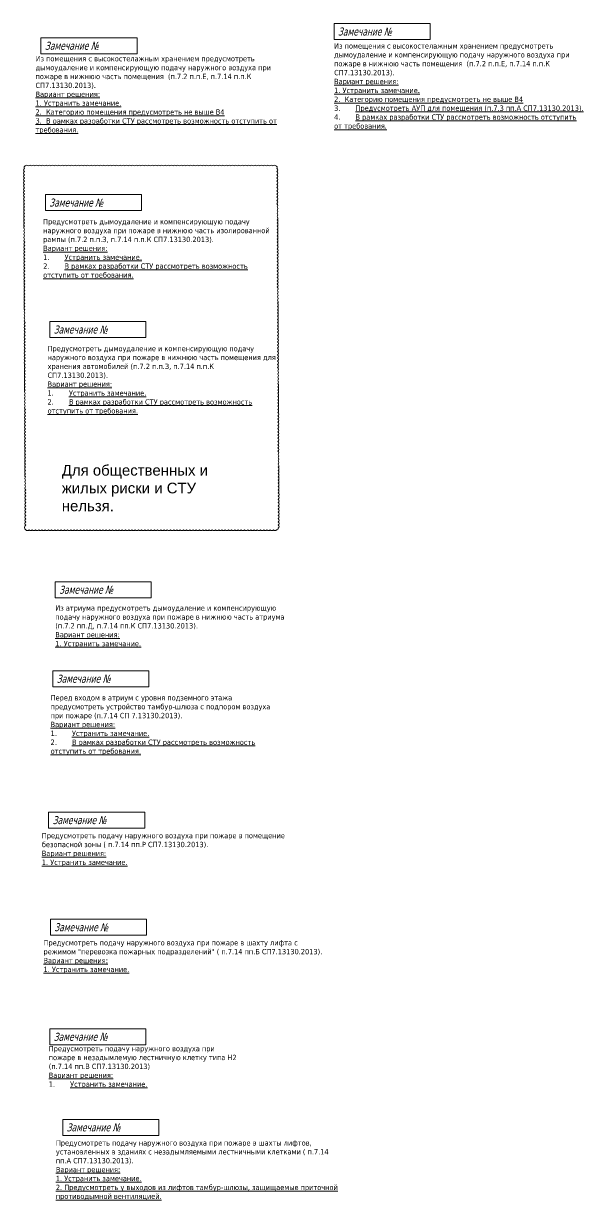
# Model space of a CAD drawing. Header units: millimetres. Extents: x -204396 to 1997851, y -2958255 to 237418.
# Drawn here: x 563810 to 625610, y -376098 to -243779 of the extents above; entities that cross this region are included whole.
import ezdxf

# ---------------------------------------------------------------- set-up
doc = ezdxf.new("R2010")
doc.units = ezdxf.units.MM
doc.layers.add('экспертиза ДУ', color=1, linetype='Continuous', lineweight=0)
doc.styles.get("Standard").update_dxf_attribs({"font": 'arial.ttf'})
doc.styles.add('ЭКСПЕРТИЗА', font='tahoma.ttf')

msp = doc.modelspace()

# ---------------------------------------------------------------- linework, layer by layer
at = {"layer": 'экспертиза ДУ', "lineweight": 0}
for points in [[(598704, -243779), (609504, -243779), (609504, -245579), (598704, -245579), (598704, -243779)], [(565771, -245376), (576571, -245376), (576571, -247176), (565771, -247176), (565771, -245376)], [(566259, -263010), (577059, -263010), (577059, -264810), (566259, -264810), (566259, -263010)], [(566754, -277281), (577554, -277281), (577554, -279081), (566754, -279081), (566754, -277281)], [(567094, -316540), (577894, -316540), (577894, -318340), (567094, -318340), (567094, -316540)], [(566754, -356796), (577554, -356796), (577554, -358596), (566754, -358596), (566754, -356796)]]:
    msp.add_lwpolyline(points, dxfattribs=at)
at = {"layer": 'экспертиза ДУ'}
msp.add_lwpolyline([(564067, -300698, 0.5205671), (564429, -300698, 0.5205671), (564790, -300698, 0.5205671), (565151, -300698, 0.5205671), (565513, -300698, 0.5205671), (565874, -300698, 0.5205671), (566235, -300698, 0.5205671), (566597, -300698, 0.5205671), (566958, -300698, 0.5205671), (567319, -300698, 0.5205671), (567681, -300698, 0.5205671), (568042, -300698, 0.5205671), (568403, -300698, 0.5205671), (568765, -300698, 0.5205671), (569126, -300698, 0.5205671), (569487, -300698, 0.5205671), (569849, -300698, 0.5205671), (570210, -300698, 0.5205671), (570571, -300698, 0.5205671), (570933, -300698, 0.5205671), (571294, -300698, 0.5205671), (571655, -300698, 0.5205671), (572017, -300698, 0.5205671), (572378, -300698, 0.5205671), (572739, -300698, 0.5205671), (573101, -300698, 0.5205671), (573462, -300698, 0.5205671), (573823, -300698, 0.5205671), (574185, -300698, 0.5205671), (574546, -300698, 0.5205671), (574907, -300698, 0.5205671), (575269, -300698, 0.5205671), (575630, -300698, 0.5205671), (575991, -300698, 0.5205671), (576353, -300698, 0.5205671), (576714, -300698, 0.5205671), (577075, -300698, 0.5205671), (577437, -300698, 0.5205671), (577798, -300698, 0.5205671), (578159, -300698, 0.5205671), (578521, -300698, 0.5205671), (578882, -300698, 0.5205671), (579243, -300698, 0.5205671), (579605, -300698, 0.5205671), (579966, -300698, 0.5205671), (580327, -300698, 0.5205671), (580689, -300698, 0.5205671), (581050, -300698, 0.5205671), (581411, -300698, 0.5205671), (581773, -300698, 0.5205671), (582134, -300698, 0.5205671), (582495, -300698, 0.5205671), (582857, -300698, 0.5205671), (583218, -300698, 0.5205671), (583579, -300698, 0.5205671), (583941, -300698, 0.5205671), (584302, -300698, 0.5205671), (584663, -300698, 0.5205671), (585025, -300698, 0.5205671), (585386, -300698, 0.5205671), (585747, -300698, 0.5205671), (586109, -300698, 0.5205671), (586470, -300698, 0.5205671), (586831, -300698, 0.5205671), (587193, -300698, 0.5205671), (587554, -300698, 0.5205671), (587915, -300698, 0.5205671), (588277, -300698, 0.5205671), (588638, -300698, 0.5205671), (588999, -300698, 0.5205671), (589361, -300698, 0.5205671), (589722, -300698, 0.5205671), (590083, -300698, 0.5205671), (590445, -300698, 0.5205671), (590806, -300698, 0.5205671), (591167, -300698, 0.5205671), (591529, -300698, 0.5205671), (591890, -300698, 0.5205671), (592251, -300698, 0.5205671), (592440, -300526, 0.5205671), (592439, -300165, 0.5205671), (592437, -299804, 0.5205671), (592436, -299442, 0.5205671), (592434, -299081, 0.5205671), (592433, -298720, 0.5205671), (592431, -298358, 0.5205671), (592430, -297997, 0.5205671), (592429, -297636, 0.5205671), (592427, -297274, 0.5205671), (592426, -296913, 0.5205671), (592424, -296552, 0.5205671), (592423, -296190, 0.5205671), (592421, -295829, 0.5205671), (592420, -295468, 0.5205671), (592418, -295106, 0.5205671), (592417, -294745, 0.5205671), (592415, -294384, 0.5205671), (592414, -294023, 0.5205671), (592413, -293661, 0.5205671), (592411, -293300, 0.5205671), (592410, -292939, 0.5205671), (592408, -292577, 0.5205671), (592407, -292216, 0.5205671), (592405, -291855, 0.5205671), (592404, -291493, 0.5205671), (592402, -291132, 0.5205671), (592401, -290771, 0.5205671), (592400, -290409, 0.5205671), (592398, -290048, 0.5205671), (592397, -289687, 0.5205671), (592395, -289325, 0.5205671), (592394, -288964, 0.5205671), (592392, -288603, 0.5205671), (592391, -288241, 0.5205671), (592389, -287880, 0.5205671), (592388, -287519, 0.5205671), (592386, -287157, 0.5205671), (592385, -286796, 0.5205671), (592384, -286435, 0.5205671), (592382, -286073, 0.5205671), (592381, -285712, 0.5205671), (592379, -285351, 0.5205671), (592378, -284989, 0.5205671), (592376, -284628, 0.5205671), (592375, -284267, 0.5205671), (592373, -283905, 0.5205671), (592372, -283544, 0.5205671), (592370, -283183, 0.5205671), (592369, -282821, 0.5205671), (592368, -282460, 0.5205671), (592366, -282099, 0.5205671), (592365, -281737, 0.5205671), (592363, -281376, 0.5205671), (592362, -281015, 0.5205671), (592360, -280653, 0.5205671), (592359, -280292, 0.5205671), (592357, -279931, 0.5205671), (592356, -279569, 0.5205671), (592354, -279208, 0.5205671), (592353, -278847, 0.5205671), (592352, -278485, 0.5205671), (592350, -278124, 0.5205671), (592349, -277763, 0.5205671), (592347, -277401, 0.5205671), (592346, -277040, 0.5205671), (592344, -276679, 0.5205671), (592343, -276317, 0.5205671), (592341, -275956, 0.5205671), (592340, -275595, 0.5205671), (592338, -275233, 0.5205671), (592337, -274872, 0.5205671), (592336, -274511, 0.5205671), (592334, -274149, 0.5205671), (592333, -273788, 0.5205671), (592331, -273427, 0.5205671), (592330, -273065, 0.5205671), (592328, -272704, 0.5205671), (592327, -272343, 0.5205671), (592325, -271981, 0.5205671), (592324, -271620, 0.5205671), (592322, -271259, 0.5205671), (592321, -270897, 0.5205671), (592320, -270536, 0.5205671), (592318, -270175, 0.5205671), (592317, -269813, 0.5205671), (592315, -269452, 0.5205671), (592314, -269091, 0.5205671), (592312, -268729, 0.5205671), (592311, -268368, 0.5205671), (592309, -268007, 0.5205671), (592308, -267645, 0.5205671), (592307, -267284, 0.5205671), (592305, -266923, 0.5205671), (592304, -266561, 0.5205671), (592302, -266200, 0.5205671), (592301, -265839, 0.5205671), (592299, -265477, 0.5205671), (592298, -265116, 0.5205671), (592296, -264755, 0.5205671), (592295, -264393, 0.5205671), (592293, -264032, 0.5205671), (592292, -263671, 0.5205671), (592291, -263309, 0.5205671), (592289, -262948, 0.5205671), (592288, -262587, 0.5205671), (592286, -262225, 0.5205671), (592285, -261864, 0.5205671), (592283, -261503, 0.5205671), (592282, -261141, 0.5205671), (592280, -260780, 0.5205671), (592279, -260419, 0.5205671), (592277, -260057, 0.5205671), (592178, -259794, 0.5205671), (591817, -259794, 0.5205671), (591456, -259794, 0.5205671), (591094, -259794, 0.5205671), (590733, -259794, 0.5205671), (590372, -259794, 0.5205671), (590010, -259794, 0.5205671), (589649, -259794, 0.5205671), (589288, -259794, 0.5205671), (588926, -259794, 0.5205671), (588565, -259794, 0.5205671), (588204, -259794, 0.5205671), (587842, -259794, 0.5205671), (587481, -259794, 0.5205671), (587120, -259794, 0.5205671), (586758, -259794, 0.5205671), (586397, -259794, 0.5205671), (586036, -259794, 0.5205671), (585674, -259794, 0.5205671), (585313, -259794, 0.5205671), (584952, -259794, 0.5205671), (584590, -259794, 0.5205671), (584229, -259794, 0.5205671), (583868, -259794, 0.5205671), (583506, -259794, 0.5205671), (583145, -259794, 0.5205671), (582784, -259794, 0.5205671), (582422, -259794, 0.5205671), (582061, -259794, 0.5205671), (581700, -259794, 0.5205671), (581338, -259794, 0.5205671), (580977, -259794, 0.5205671), (580616, -259794, 0.5205671), (580254, -259794, 0.5205671), (579893, -259794, 0.5205671), (579532, -259794, 0.5205671), (579170, -259794, 0.5205671), (578809, -259794, 0.5205671), (578448, -259794, 0.5205671), (578086, -259794, 0.5205671), (577725, -259794, 0.5205671), (577364, -259794, 0.5205671), (577002, -259794, 0.5205671), (576641, -259794, 0.5205671), (576280, -259794, 0.5205671), (575918, -259794, 0.5205671), (575557, -259794, 0.5205671), (575196, -259794, 0.5205671), (574834, -259794, 0.5205671), (574473, -259794, 0.5205671), (574112, -259794, 0.5205671), (573750, -259794, 0.5205671), (573389, -259794, 0.5205671), (573028, -259794, 0.5205671), (572666, -259794, 0.5205671), (572305, -259794, 0.5205671), (571944, -259794, 0.5205671), (571582, -259794, 0.5205671), (571221, -259794, 0.5205671), (570860, -259794, 0.5205671), (570498, -259794, 0.5205671), (570137, -259794, 0.5205671), (569776, -259794, 0.5205671), (569414, -259794, 0.5205671), (569053, -259794, 0.5205671), (568692, -259794, 0.5205671), (568330, -259794, 0.5205671), (567969, -259794, 0.5205671), (567608, -259794, 0.5205671), (567246, -259794, 0.5205671), (566885, -259794, 0.5205671), (566524, -259794, 0.5205671), (566162, -259794, 0.5205671), (565801, -259794, 0.5205671), (565440, -259794, 0.5205671), (565078, -259794, 0.5205671), (564717, -259794, 0.5205671), (564356, -259794, 0.5205671), (563994, -259794, 0.5205671), (563904, -260064, 0.5205671), (563905, -260425, 0.5205671), (563907, -260786, 0.5205671), (563908, -261148, 0.5205671), (563910, -261509, 0.5205671), (563911, -261870, 0.5205671), (563912, -262232, 0.5205671), (563914, -262593, 0.5205671), (563915, -262954, 0.5205671), (563917, -263316, 0.5205671), (563918, -263677, 0.5205671), (563920, -264038, 0.5205671), (563921, -264400, 0.5205671), (563923, -264761, 0.5205671), (563924, -265122, 0.5205671), (563926, -265484, 0.5205671), (563927, -265845, 0.5205671), (563928, -266206, 0.5205671), (563930, -266568, 0.5205671), (563931, -266929, 0.5205671), (563933, -267290, 0.5205671), (563934, -267652, 0.5205671), (563936, -268013, 0.5205671), (563937, -268374, 0.5205671), (563939, -268736, 0.5205671), (563940, -269097, 0.5205671), (563942, -269458, 0.5205671), (563943, -269820, 0.5205671), (563944, -270181, 0.5205671), (563946, -270542, 0.5205671), (563947, -270904, 0.5205671), (563949, -271265, 0.5205671), (563950, -271626, 0.5205671), (563952, -271988, 0.5205671), (563953, -272349, 0.5205671), (563955, -272710, 0.5205671), (563956, -273072, 0.5205671), (563958, -273433, 0.5205671), (563959, -273794, 0.5205671), (563960, -274156, 0.5205671), (563962, -274517, 0.5205671), (563963, -274878, 0.5205671), (563965, -275240, 0.5205671), (563966, -275601, 0.5205671), (563968, -275962, 0.5205671), (563969, -276324, 0.5205671), (563971, -276685, 0.5205671), (563972, -277046, 0.5205671), (563974, -277408, 0.5205671), (563975, -277769, 0.5205671), (563976, -278130, 0.5205671), (563978, -278492, 0.5205671), (563979, -278853, 0.5205671), (563981, -279214, 0.5205671), (563982, -279576, 0.5205671), (563984, -279937, 0.5205671), (563985, -280298, 0.5205671), (563987, -280660, 0.5205671), (563988, -281021, 0.5205671), (563990, -281382, 0.5205671), (563991, -281744, 0.5205671), (563992, -282105, 0.5205671), (563994, -282466, 0.5205671), (563995, -282828, 0.5205671), (563997, -283189, 0.5205671), (563998, -283550, 0.5205671), (564000, -283912, 0.5205671), (564001, -284273, 0.5205671), (564003, -284634, 0.5205671), (564004, -284996, 0.5205671), (564006, -285357, 0.5205671), (564007, -285718, 0.5205671), (564008, -286080, 0.5205671), (564010, -286441, 0.5205671), (564011, -286802, 0.5205671), (564013, -287164, 0.5205671), (564014, -287525, 0.5205671), (564016, -287886, 0.5205671), (564017, -288248, 0.5205671), (564019, -288609, 0.5205671), (564020, -288970, 0.5205671), (564021, -289332, 0.5205671), (564023, -289693, 0.5205671), (564024, -290054, 0.5205671), (564026, -290416, 0.5205671), (564027, -290777, 0.5205671), (564029, -291138, 0.5205671), (564030, -291500, 0.5205671), (564032, -291861, 0.5205671), (564033, -292222, 0.5205671), (564035, -292584, 0.5205671), (564036, -292945, 0.5205671), (564037, -293306, 0.5205671), (564039, -293668, 0.5205671), (564040, -294029, 0.5205671), (564042, -294390, 0.5205671), (564043, -294752, 0.5205671), (564045, -295113, 0.5205671), (564046, -295474, 0.5205671), (564048, -295836, 0.5205671), (564049, -296197, 0.5205671), (564051, -296558, 0.5205671), (564052, -296920, 0.5205671), (564053, -297281, 0.5205671), (564055, -297642, 0.5205671), (564056, -298004, 0.5205671), (564058, -298365, 0.5205671), (564059, -298726, 0.5205671), (564061, -299088, 0.5205671), (564062, -299449, 0.5205671), (564064, -299810, 0.5205671), (564065, -300172, 0.5205671)], format="xyb", close=True, dxfattribs=at)
at = {"layer": 'экспертиза ДУ', "color": 1, "lineweight": 0}
for points in [[(567368, -306534), (578168, -306534), (578168, -308334), (567368, -308334), (567368, -306534)], [(566633, -332432), (577433, -332432), (577433, -334232), (566633, -334232), (566633, -332432)], [(566821, -344475), (577621, -344475), (577621, -346275), (566821, -346275), (566821, -344475)], [(568209, -366980), (579009, -366980), (579009, -368780), (568209, -368780), (568209, -366980)]]:
    msp.add_lwpolyline(points, dxfattribs=at)

# ---------------------------------------------------------------- texts
at = {"layer": 'экспертиза ДУ', "lineweight": 0, "style": 'ЭКСПЕРТИЗА', "oblique": 14.99998, "width": 0.8}
for p in [(599154, -245129), (566221, -246726), (566709, -264360), (567204, -278631), (567544, -317890), (567204, -358146)]:
    msp.add_text('Замечание №', height=900, dxfattribs=at).set_placement(p)
at = {"layer": 'экспертиза ДУ', "color": 1, "lineweight": 0, "style": 'ЭКСПЕРТИЗА', "oblique": 14.99998, "width": 0.8}
for p in [(567818, -307884), (567083, -333782), (567271, -345825), (568659, -368330)]:
    msp.add_text('Замечание №', height=900, dxfattribs=at).set_placement(p)
at = {"layer": 'экспертиза ДУ', "ltscale": 100, "char_height": 600, "width": 26264.8, "attachment_point": 1, "style": 'ЭКСПЕРТИЗА'}
for s, insert in [('\\A1;Из помещения с высокостелажным хранением предусмотреть дымоудаление {\\A0;и компенсирующую подачу наружного воздуха при пожаре в нижнюю часть }помещения  (п.7.2 п.п.Е, п.7.14 п.п.К СП7.13130.2013).\\P{\\L\\C6;Вариант решения:\\P1. Устранить замечание.\\P\\H0.99996x;2.  Категорию помещения предусмотреть не выше В4\\P\\H1.00004x;\\l3.^I\\LПредусмотреть АУП для помещения (п.7.3 пп.А СП7.13130.2013).\\H0.99996x;\\P\\A0;\\H1.00004x;\\l\\C2;4.^I\\LВ рамках разработки СТУ рассмотреть возможность отступить от требования. }', (598715, -245992)), ('\\A1;Из помещения с высокостелажным хранением предусмотреть дымоудаление {\\A0;и компенсирующую подачу наружного воздуха при пожаре в нижнюю часть }помещения  (п.7.2 п.п.Е, п.7.14 п.п.К СП7.13130.2013).\\P{\\L\\C6;Вариант решения:\\P1. Устранить замечание.\\P\\H0.99996x;2.  Категорию помещения предусмотреть не выше В4\\P\\A0;\\H1.00004x;\\C2;3. \\l \\LВ рамках разработки СТУ рассмотреть возможность отступить от требования. }', (565158, -247427))]:
    msp.add_mtext(s, dxfattribs=dict(at, insert=insert))
at = {"layer": 'экспертиза ДУ', "lineweight": 0, "ltscale": 100, "char_height": 600, "width": 24494.8, "attachment_point": 1, "style": 'ЭКСПЕРТИЗА'}
for s, insert in [('Предусмотреть дымоудаление и компенсирующую подачу наружного воздуха при пожаре в нижнюю часть изолированной рампы (п.7.2 п.п.З, п.7.14 п.п.К СП7.13130.2013).\\P{\\A1;\\L\\C6;Вариант решения:\\P\\l1.^I\\LУстранить замечание.\\P\\A0;\\H1x;\\l\\C2;2.^I\\LВ рамках разработки СТУ рассмотреть возможность отступить от требования. }', (566016, -265748)), ('Предусмотреть дымоудаление и компенсирующую подачу наружного воздуха при пожаре в нижнюю часть помещения для хранения автомобилей (п.7.2 п.п.З, п.7.14 п.п.К СП7.13130.2013).\\P{\\A1;\\L\\C6;Вариант решения:\\P\\l1.^I\\LУстранить замечание.\\P\\A0;\\H1x;\\l\\C2;2.^I\\LВ рамках разработки СТУ рассмотреть возможность отступить от требования. }', (566511, -280019)), ('Перед входом в атриум с уровня подземного этажа предусмотреть устройство тамбур-шлюза с подпором воздуха при пожаре (п.7.14 СП 7.13130.2013).\\P{\\A1;\\L\\C6;Вариант решения:\\P\\l1.^I\\LУстранить замечание.\\P\\A0;\\l\\C2;2.^I\\LВ рамках разработки СТУ рассмотреть возможность отступить от требования. }', (566851, -319279))]:
    msp.add_mtext(s, dxfattribs=dict(at, insert=insert))
at = {"layer": 'экспертиза ДУ', "insert": (568111, -293402), "char_height": 1200, "width": 20679.01, "attachment_point": 1}
msp.add_mtext('Для общественных и жилых риски и СТУ нельзя.', dxfattribs=at)
at = {"layer": 'экспертиза ДУ', "color": 1, "ltscale": 100, "char_height": 600, "attachment_point": 1, "style": 'ЭКСПЕРТИЗА'}
for s, insert, width in [('\\A1;Из атриума предусмотреть дымоудаление и компенсирующую подачу наружного воздуха при пожаре в нижнюю часть атриума (п.7.2 пп.Д, п.7.14 пп.К СП7.13130.2013).\\P{\\L\\C6;Вариант решения:\\P1. Устранить замечание.}', (567376, -309189), 26264.8), ('\\A1;Предусмотреть подачу наружного воздуха при пожаре в помещение безопасной зоны ( п.7.14 пп.Р СП7.13130.2013).\\P{\\L\\C6;Вариант решения:\\P1. Устранить замечание.}', (565867, -334777), 30190.17), ('\\A1;Предусмотреть подачу наружного воздуха при пожаре в {\\A0;шахту лифта с режимом "перевозка пожарных подразделений"} ( п.7.14 пп.Б СП7.13130.2013).\\P{\\L\\C6;Вариант решения:\\P1. Устранить замечание.}', (566055, -346821), 30190.17), ('\\A1;Предусмотреть подачу наружного воздуха при пожаре {\\A0;в шахты лифтов, установленных в зданиях с незадымляемыми лестничными клетками} ( п.7.14 пп.А СП7.13130.2013).\\P{\\L\\C6;Вариант решения:\\P1. Устранить замечание.\\P2. Предусмотреть \\A0;у выходов из лифтов тамбур-шлюзы, защищаемые приточной противодымной вентиляцией.}', (567442, -369325), 30190.17)]:
    msp.add_mtext(s, dxfattribs=dict(at, insert=insert, width=width))
at = {"layer": 'экспертиза ДУ', "color": 6, "ltscale": 100, "insert": (566641, -358721), "char_height": 600, "width": 20681.1, "attachment_point": 1, "style": 'ЭКСПЕРТИЗА'}
msp.add_mtext('\\C256;Предусмотреть подачу наружного воздуха при пожаре в незадымлемую лестничную клетку типа Н2 (п.7.14 пп.В СП7.13130.2013)\\P\\A1;\\L\\C6;Вариант решения:\\P\\l1.^I\\LУстранить замечание.', dxfattribs=at)

doc.saveas('drawing.dxf')
